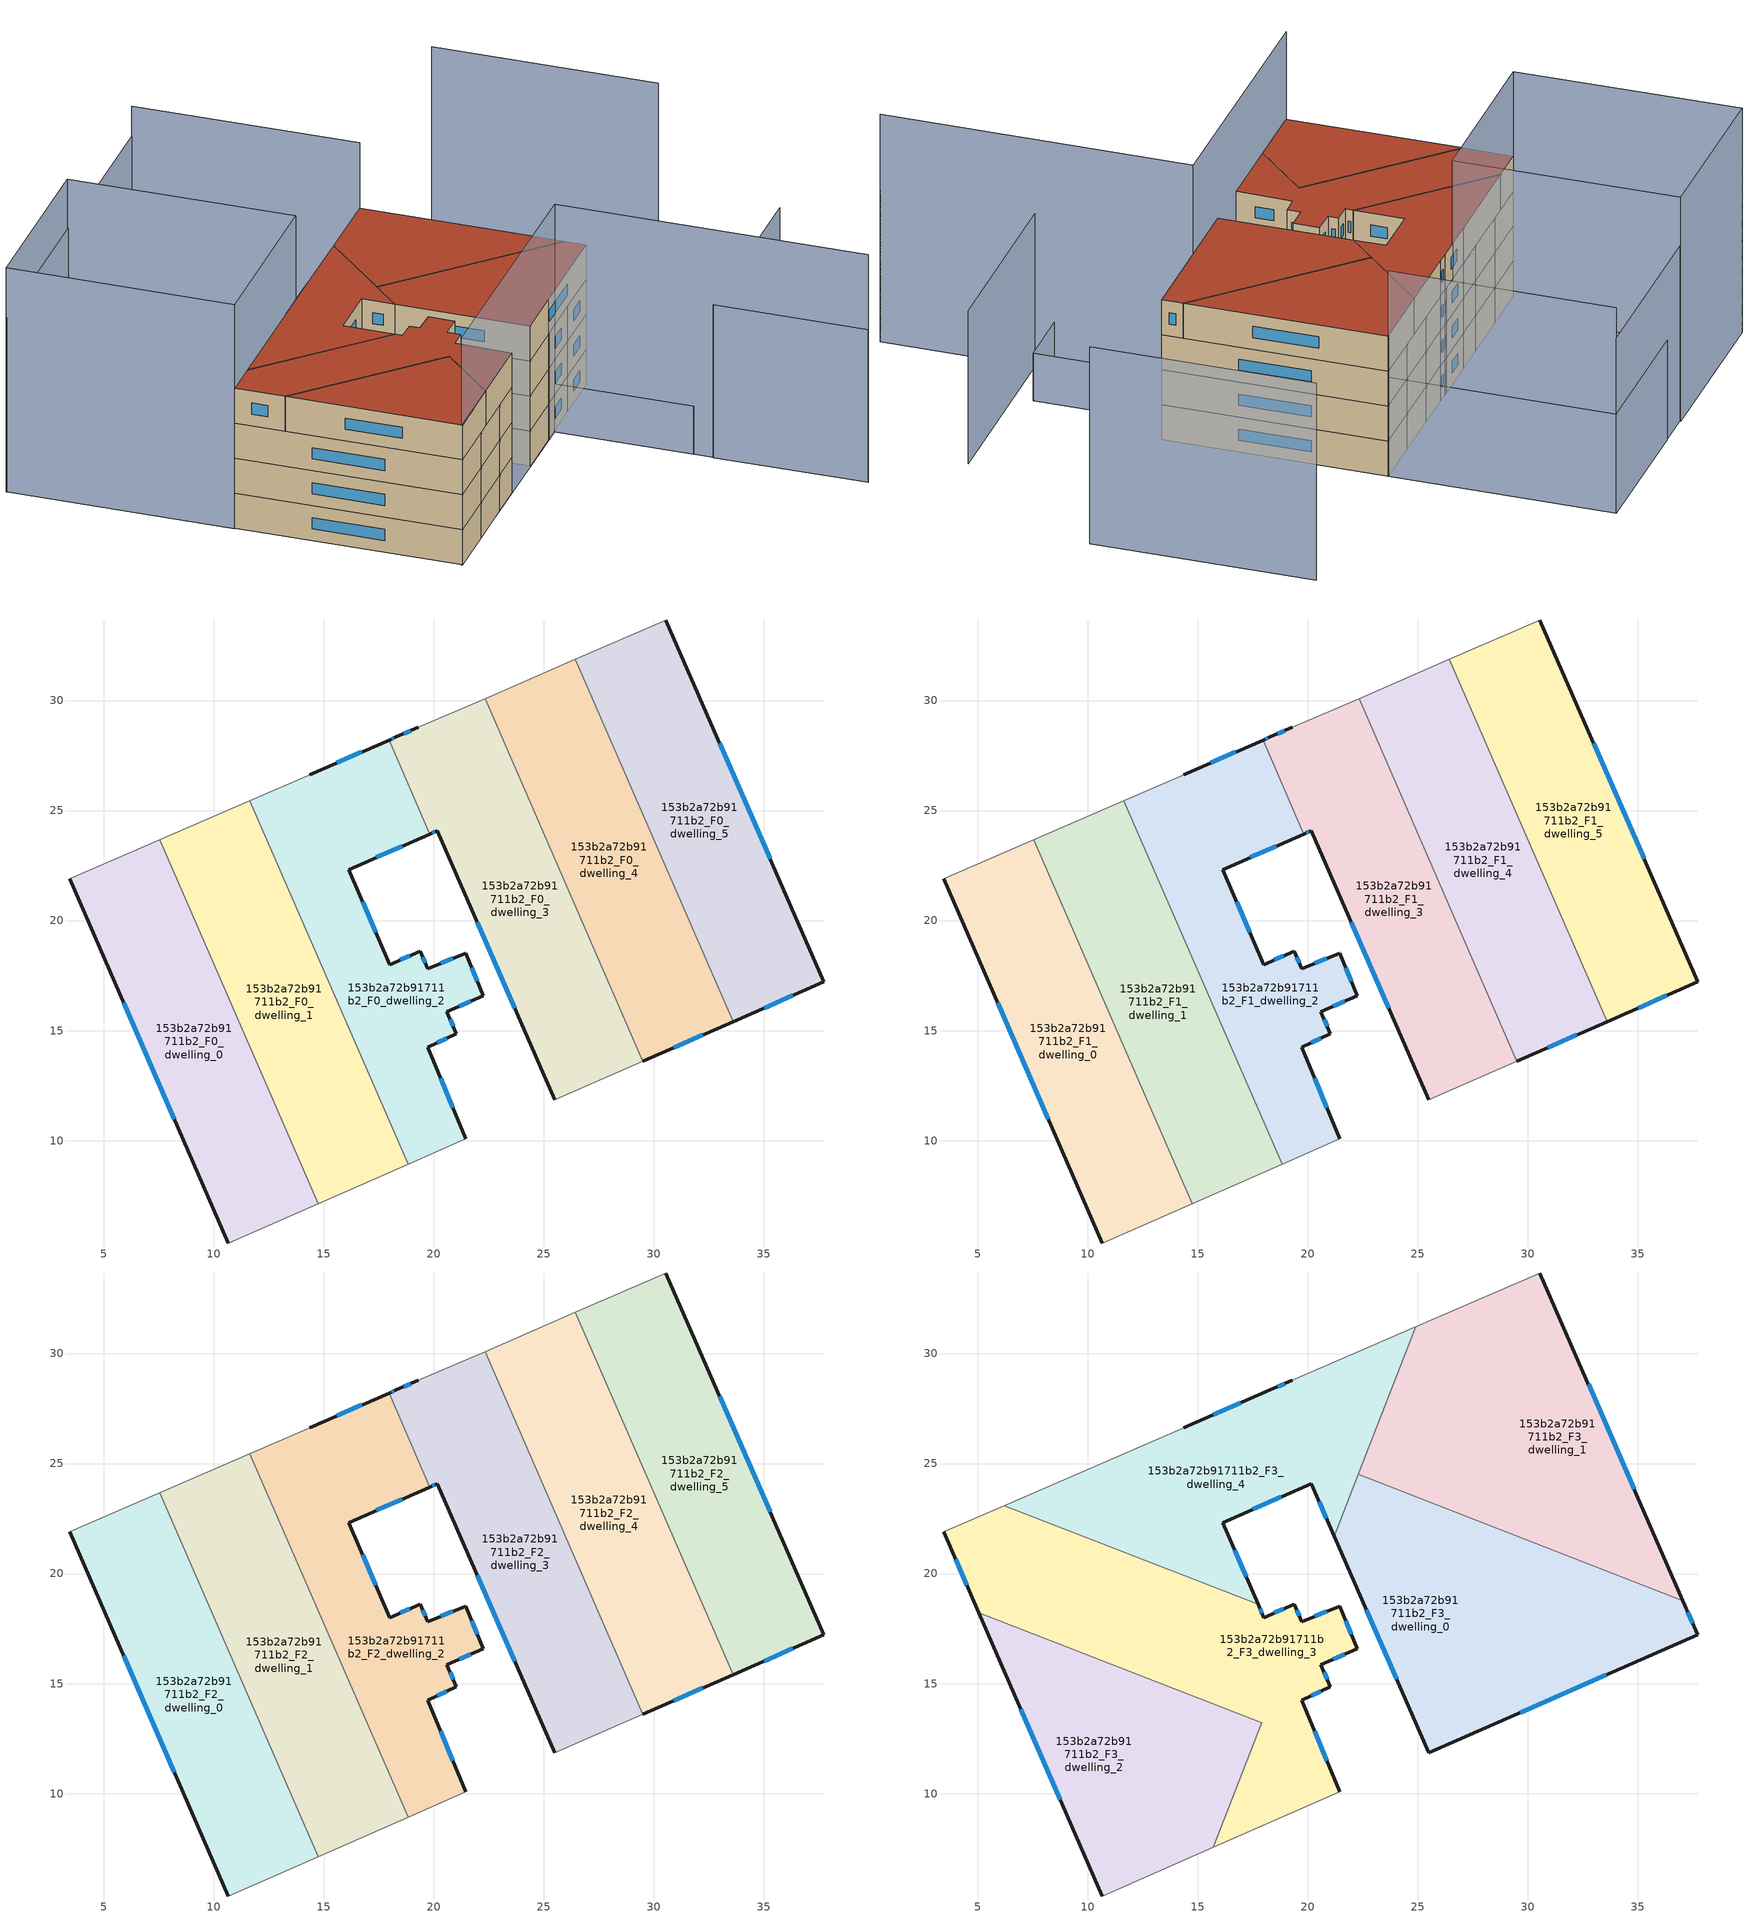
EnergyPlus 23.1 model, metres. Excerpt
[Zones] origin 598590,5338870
153b2a72b91711b2_F0_dwelling_0
 floor ground (EU_floor_Construction): 7.55,23.67 14.75,7.14 10.66,5.35 3.45,21.89 z0
 wall outside (EU_wall_Construction): 3.45,21.89 10.66,5.35 z0:3
 wall to 153b2a72b91711b2_F0_dwelling_1 (EU_wall_Construction): 14.75,7.14 7.55,23.67 z0:3
 wall adiabatic (EU_wall_Construction): 10.66,5.35 14.75,7.14 / 7.55,23.67 3.45,21.89 z0:3
 window (EU_Window_Construction): 5.91,16.26 8.21,10.98 z1.02:1.98
153b2a72b91711b2_F0_dwelling_1
 floor ground (EU_floor_Construction): 11.64,25.45 18.84,8.94 14.75,7.14 7.55,23.67 z0
 wall to 153b2a72b91711b2_F0_dwelling_2 (EU_wall_Construction): 18.84,8.94 11.64,25.45 z0:3
 wall adiabatic (EU_wall_Construction): 14.75,7.14 18.84,8.94 / 11.64,25.45 7.55,23.67 z0:3
153b2a72b91711b2_F0_dwelling_2
 floor ground (EU_floor_Construction): 17.96,28.2 19.82,23.93 16.12,22.32 18,18 19.39,18.61 19.73,17.82 21.46,18.51 22.25,16.58 20.59,15.86 21.02,14.86 19.72,14.25 21.46,10.08 18.84,8.94 11.64,25.45 14.26,26.59 14.35,26.63 z0
 wall outside (EU_wall_Construction): 17.96,28.2 14.35,26.63 / 21.46,10.08 19.72,14.25 21.02,14.86 20.59,15.86 22.25,16.58 21.46,18.51 19.73,17.82 19.39,18.61 18,18 16.12,22.32 19.82,23.93 z0:3
 wall adiabatic (EU_wall_Construction): 14.35,26.63 14.26,26.59 11.64,25.45 / 18.84,8.94 21.46,10.08 z0:3
 wall to 153b2a72b91711b2_F0_dwelling_3 (EU_wall_Construction): 19.82,23.93 17.96,28.2 z0:3
 window (EU_Window_Construction): 16.74,27.67 15.58,27.16 / 17.38,22.87 18.57,23.38 / 17.36,19.47 16.76,20.85 / 18.92,18.4 18.47,18.21 / 19.62,18.09 19.51,18.34 / 20.87,18.28 20.32,18.06 / 21.98,17.24 21.73,17.86 / 21.15,16.1 21.69,16.33 / 20.88,15.2 20.74,15.52 / 20.17,14.46 20.58,14.65 / 20.87,11.5 20.31,12.84 z1.02:1.98
153b2a72b91711b2_F0_dwelling_3
 floor ground (EU_floor_Construction): 22.33,30.09 29.51,13.61 25.49,11.86 20.16,24.08 19.82,23.93 17.96,28.2 18.3,28.35 19.29,28.78 z0
 wall outside (EU_wall_Construction): 19.82,23.93 20.16,24.08 25.49,11.86 / 19.29,28.78 18.3,28.35 17.96,28.2 z0:3
 wall to 153b2a72b91711b2_F0_dwelling_4 (EU_wall_Construction): 29.51,13.61 22.33,30.09 z0:3
 wall adiabatic (EU_wall_Construction): 25.49,11.86 29.51,13.61 / 22.33,30.09 19.29,28.78 z0:3
 window (EU_Window_Construction): 21.98,19.92 23.68,16.01 / 19.94,23.98 20.05,24.03 / 18.19,28.3 18.08,28.25 / 18.95,28.63 18.64,28.49 z1.02:1.98
153b2a72b91711b2_F0_dwelling_4
 floor ground (EU_floor_Construction): 26.44,31.88 33.61,15.41 29.51,13.61 22.33,30.09 z0
 wall outside (EU_wall_Construction): 29.51,13.61 33.61,15.41 z0:3
 wall adiabatic (EU_wall_Construction): 26.44,31.88 22.33,30.09 z0:3
 wall to 153b2a72b91711b2_F0_dwelling_5 (EU_wall_Construction): 33.61,15.41 26.44,31.88 z0:3
 window (EU_Window_Construction): 30.9,14.23 32.21,14.8 z1.02:1.98
153b2a72b91711b2_F0_dwelling_5
 floor ground (EU_floor_Construction): 30.55,33.66 37.72,17.22 33.61,15.41 26.44,31.88 z0
 wall outside (EU_wall_Construction): 33.61,15.41 37.72,17.22 30.55,33.66 z0:3
 wall adiabatic (EU_wall_Construction): 30.55,33.66 26.44,31.88 z0:3
 window (EU_Window_Construction): 35.28,22.81 32.99,28.07 / 35.01,16.03 36.32,16.6 z1.02:1.98
153b2a72b91711b2_F1_dwelling_0
 floor to 153b2a72b91711b2_F0_dwelling_0 (EU_floor_Construction): 7.55,23.67 14.75,7.14 10.66,5.35 3.45,21.89 z3
 wall outside (EU_wall_Construction): 3.45,21.89 10.66,5.35 z3:6
 wall to 153b2a72b91711b2_F1_dwelling_1 (EU_wall_Construction): 14.75,7.14 7.55,23.67 z3:6
 wall adiabatic (EU_wall_Construction): 10.66,5.35 14.75,7.14 / 7.55,23.67 3.45,21.89 z3:6
 window (EU_Window_Construction): 5.91,16.26 8.21,10.98 z4.02:4.98
153b2a72b91711b2_F1_dwelling_1
 floor to 153b2a72b91711b2_F0_dwelling_1 (EU_floor_Construction): 11.64,25.45 18.84,8.94 14.75,7.14 7.55,23.67 z3
 wall to 153b2a72b91711b2_F1_dwelling_2 (EU_wall_Construction): 18.84,8.94 11.64,25.45 z3:6
 wall adiabatic (EU_wall_Construction): 14.75,7.14 18.84,8.94 / 11.64,25.45 7.55,23.67 z3:6
153b2a72b91711b2_F1_dwelling_2
 floor to 153b2a72b91711b2_F0_dwelling_2 (EU_floor_Construction): 17.96,28.2 19.82,23.93 16.12,22.32 18,18 19.39,18.61 19.73,17.82 21.46,18.51 22.25,16.58 20.59,15.86 21.02,14.86 19.72,14.25 21.46,10.08 18.84,8.94 11.64,25.45 14.26,26.59 14.35,26.63 z3
 wall outside (EU_wall_Construction): 17.96,28.2 14.35,26.63 / 21.46,10.08 19.72,14.25 21.02,14.86 20.59,15.86 22.25,16.58 21.46,18.51 19.73,17.82 19.39,18.61 18,18 16.12,22.32 19.82,23.93 z3:6
 wall adiabatic (EU_wall_Construction): 14.35,26.63 14.26,26.59 11.64,25.45 / 18.84,8.94 21.46,10.08 z3:6
 wall to 153b2a72b91711b2_F1_dwelling_3 (EU_wall_Construction): 19.82,23.93 17.96,28.2 z3:6
 window (EU_Window_Construction): 16.74,27.67 15.58,27.16 / 17.38,22.87 18.57,23.38 / 17.36,19.47 16.76,20.85 / 18.92,18.4 18.47,18.21 / 19.62,18.09 19.51,18.34 / 20.87,18.28 20.32,18.06 / 21.98,17.24 21.73,17.86 / 21.15,16.1 21.69,16.33 / 20.88,15.2 20.74,15.52 / 20.17,14.46 20.58,14.65 / 20.87,11.5 20.31,12.84 z4.02:4.98
153b2a72b91711b2_F1_dwelling_3
 floor to 153b2a72b91711b2_F0_dwelling_3 (EU_floor_Construction): 22.33,30.09 29.51,13.61 25.49,11.86 20.16,24.08 19.82,23.93 17.96,28.2 18.3,28.35 19.29,28.78 z3
 wall outside (EU_wall_Construction): 19.82,23.93 20.16,24.08 25.49,11.86 / 19.29,28.78 18.3,28.35 17.96,28.2 z3:6
 wall to 153b2a72b91711b2_F1_dwelling_4 (EU_wall_Construction): 29.51,13.61 22.33,30.09 z3:6
 wall adiabatic (EU_wall_Construction): 25.49,11.86 29.51,13.61 / 22.33,30.09 19.29,28.78 z3:6
 window (EU_Window_Construction): 21.98,19.92 23.68,16.01 / 19.94,23.98 20.05,24.03 / 18.19,28.3 18.08,28.25 / 18.95,28.63 18.64,28.49 z4.02:4.98
153b2a72b91711b2_F1_dwelling_4
 floor to 153b2a72b91711b2_F0_dwelling_4 (EU_floor_Construction): 26.44,31.88 33.61,15.41 29.51,13.61 22.33,30.09 z3
 wall outside (EU_wall_Construction): 29.51,13.61 33.61,15.41 z3:6
 wall adiabatic (EU_wall_Construction): 26.44,31.88 22.33,30.09 z3:6
 wall to 153b2a72b91711b2_F1_dwelling_5 (EU_wall_Construction): 33.61,15.41 26.44,31.88 z3:6
 window (EU_Window_Construction): 30.9,14.23 32.21,14.8 z4.02:4.98
153b2a72b91711b2_F1_dwelling_5
 floor to 153b2a72b91711b2_F0_dwelling_5 (EU_floor_Construction): 30.55,33.66 37.72,17.22 33.61,15.41 26.44,31.88 z3
 wall outside (EU_wall_Construction): 33.61,15.41 37.72,17.22 30.55,33.66 z3:6
 wall adiabatic (EU_wall_Construction): 30.55,33.66 26.44,31.88 z3:6
 window (EU_Window_Construction): 35.28,22.81 32.99,28.07 / 35.01,16.03 36.32,16.6 z4.02:4.98
153b2a72b91711b2_F2_dwelling_0
 floor to 153b2a72b91711b2_F1_dwelling_0 (EU_floor_Construction): 7.55,23.67 14.75,7.14 10.66,5.35 3.45,21.89 z6
 wall outside (EU_wall_Construction): 3.45,21.89 10.66,5.35 z6:9
 wall to 153b2a72b91711b2_F2_dwelling_1 (EU_wall_Construction): 14.75,7.14 7.55,23.67 z6:9
 wall adiabatic (EU_wall_Construction): 10.66,5.35 14.75,7.14 / 7.55,23.67 3.45,21.89 z6:9
 window (EU_Window_Construction): 5.91,16.26 8.21,10.98 z7.02:7.98
153b2a72b91711b2_F2_dwelling_1
 floor to 153b2a72b91711b2_F1_dwelling_1 (EU_floor_Construction): 11.64,25.45 18.84,8.94 14.75,7.14 7.55,23.67 z6
 wall to 153b2a72b91711b2_F2_dwelling_2 (EU_wall_Construction): 18.84,8.94 11.64,25.45 z6:9
 wall adiabatic (EU_wall_Construction): 14.75,7.14 18.84,8.94 / 11.64,25.45 7.55,23.67 z6:9
 ceiling adiabatic (EU_roof_Construction): 14,20.05 11.64,25.45 7.55,23.67 8.13,22.34 z9
153b2a72b91711b2_F2_dwelling_2
 floor to 153b2a72b91711b2_F1_dwelling_2 (EU_floor_Construction): 17.96,28.2 19.82,23.93 16.12,22.32 18,18 19.39,18.61 19.73,17.82 21.46,18.51 22.25,16.58 20.59,15.86 21.02,14.86 19.72,14.25 21.46,10.08 18.84,8.94 11.64,25.45 14.26,26.59 14.35,26.63 z6
 wall outside (EU_wall_Construction): 17.96,28.2 14.35,26.63 / 21.46,10.08 19.72,14.25 21.02,14.86 20.59,15.86 22.25,16.58 21.46,18.51 19.73,17.82 19.39,18.61 18,18 16.12,22.32 19.82,23.93 z6:9
 wall adiabatic (EU_wall_Construction): 14.35,26.63 14.26,26.59 11.64,25.45 / 18.84,8.94 21.46,10.08 z6:9
 wall to 153b2a72b91711b2_F2_dwelling_3 (EU_wall_Construction): 19.82,23.93 17.96,28.2 z6:9
 window (EU_Window_Construction): 16.74,27.67 15.58,27.16 / 17.38,22.87 18.57,23.38 / 17.36,19.47 16.76,20.85 / 18.92,18.4 18.47,18.21 / 19.62,18.09 19.51,18.34 / 20.87,18.28 20.32,18.06 / 21.98,17.24 21.73,17.86 / 21.15,16.1 21.69,16.33 / 20.88,15.2 20.74,15.52 / 20.17,14.46 20.58,14.65 / 20.87,11.5 20.31,12.84 z7.02:7.98
153b2a72b91711b2_F2_dwelling_3
 floor to 153b2a72b91711b2_F1_dwelling_3 (EU_floor_Construction): 22.33,30.09 29.51,13.61 25.49,11.86 20.16,24.08 19.82,23.93 17.96,28.2 18.3,28.35 19.29,28.78 z6
 wall outside (EU_wall_Construction): 19.82,23.93 20.16,24.08 25.49,11.86 / 19.29,28.78 18.3,28.35 17.96,28.2 z6:9
 wall to 153b2a72b91711b2_F2_dwelling_4 (EU_wall_Construction): 29.51,13.61 22.33,30.09 z6:9
 wall adiabatic (EU_wall_Construction): 25.49,11.86 29.51,13.61 / 22.33,30.09 19.29,28.78 z6:9
 window (EU_Window_Construction): 21.98,19.92 23.68,16.01 / 19.94,23.98 20.05,24.03 / 18.19,28.3 18.08,28.25 / 18.95,28.63 18.64,28.49 z7.02:7.98
153b2a72b91711b2_F2_dwelling_4
 floor to 153b2a72b91711b2_F1_dwelling_4 (EU_floor_Construction): 26.44,31.88 33.61,15.41 29.51,13.61 22.33,30.09 z6
 wall outside (EU_wall_Construction): 29.51,13.61 33.61,15.41 z6:9
 wall adiabatic (EU_wall_Construction): 26.44,31.88 22.33,30.09 z6:9
 wall to 153b2a72b91711b2_F2_dwelling_5 (EU_wall_Construction): 33.61,15.41 26.44,31.88 z6:9
 window (EU_Window_Construction): 30.9,14.23 32.21,14.8 z7.02:7.98
153b2a72b91711b2_F2_dwelling_5
 floor to 153b2a72b91711b2_F1_dwelling_5 (EU_floor_Construction): 30.55,33.66 37.72,17.22 33.61,15.41 26.44,31.88 z6
 wall outside (EU_wall_Construction): 33.61,15.41 37.72,17.22 30.55,33.66 z6:9
 wall adiabatic (EU_wall_Construction): 30.55,33.66 26.44,31.88 z6:9
 window (EU_Window_Construction): 35.28,22.81 32.99,28.07 / 35.01,16.03 36.32,16.6 z7.02:7.98
153b2a72b91711b2_F3_dwelling_0
 floor to 153b2a72b91711b2_F2_dwelling_3 (EU_floor_Construction): 25.26,23.36 29.5,13.61 25.49,11.86 21.2,21.7 22.29,24.51 z9
 floor to 153b2a72b91711b2_F2_dwelling_5 (EU_floor_Construction): 37.04,18.77 37.72,17.22 33.61,15.41 31.15,21.07 z9
 floor to 153b2a72b91711b2_F2_dwelling_4 (EU_floor_Construction): 31.15,21.07 33.61,15.41 29.5,13.61 25.26,23.36 z9
 wall outside (EU_wall_Construction): 21.2,21.7 25.49,11.86 37.72,17.22 37.04,18.77 z9:12
 wall to 153b2a72b91711b2_F3_dwelling_1 (EU_wall_Construction): 37.04,18.77 22.29,24.51 z9:12
 wall to 153b2a72b91711b2_F3_dwelling_4 (EU_wall_Construction): 22.29,24.51 21.2,21.7 z9:12
 window (EU_Window_Construction): 37.49,17.75 37.27,18.24 / 29.65,13.68 33.56,15.39 / 22.66,18.35 24.03,15.21 z10.02:10.98
 roof outside (EU_roof_Construction): 37.72,17.22 37.04,18.77 22.29,24.51 21.2,21.7 25.49,11.86 z12
153b2a72b91711b2_F3_dwelling_1
 floor to 153b2a72b91711b2_F2_dwelling_5 (EU_floor_Construction): 30.55,33.66 37.04,18.77 31.15,21.07 26.44,31.88 z9
 floor to 153b2a72b91711b2_F2_dwelling_4 (EU_floor_Construction): 26.44,31.88 31.15,21.07 25.26,23.36 23.46,27.5 24.9,31.21 z9
 floor to 153b2a72b91711b2_F2_dwelling_3 (EU_floor_Construction): 23.46,27.5 25.26,23.36 22.29,24.51 z9
 wall outside (EU_wall_Construction): 37.04,18.77 30.55,33.66 z9:12
 wall adiabatic (EU_wall_Construction): 30.55,33.66 24.9,31.21 z9:12
 wall to 153b2a72b91711b2_F3_dwelling_4 (EU_wall_Construction): 24.9,31.21 22.29,24.51 z9:12
 window (EU_Window_Construction): 34.83,23.84 32.76,28.59 z10.02:10.98
 roof outside (EU_roof_Construction): 37.04,18.77 30.55,33.66 24.9,31.21 22.29,24.51 z12
153b2a72b91711b2_F3_dwelling_2
 floor to 153b2a72b91711b2_F2_dwelling_0 (EU_floor_Construction): 10.91,15.94 14.75,7.14 10.66,5.35 5.05,18.22 z9
 floor to 153b2a72b91711b2_F2_dwelling_1 (EU_floor_Construction): 16.78,13.66 17.46,12.1 15.7,7.56 14.75,7.14 10.91,15.94 z9
 floor to 153b2a72b91711b2_F2_dwelling_2 (EU_floor_Construction): 17.9,13.22 17.46,12.1 16.78,13.66 z9
 wall outside (EU_wall_Construction): 5.05,18.22 10.66,5.35 z9:12
 wall adiabatic (EU_wall_Construction): 10.66,5.35 15.7,7.56 z9:12
 wall to 153b2a72b91711b2_F3_dwelling_3 (EU_wall_Construction): 15.7,7.56 17.9,13.22 5.05,18.22 z9:12
 window (EU_Window_Construction): 6.96,13.84 8.75,9.73 z10.02:10.98
 roof outside (EU_roof_Construction): 15.7,7.56 17.9,13.22 5.05,18.22 10.66,5.35 z12
153b2a72b91711b2_F3_dwelling_3
 floor to 153b2a72b91711b2_F2_dwelling_1 (EU_floor_Construction): 14,20.05 16.78,13.66 10.91,15.94 8.13,22.34 z9; 17.46,12.1 18.84,8.94 15.7,7.56 z9
 floor to 153b2a72b91711b2_F2_dwelling_0 (EU_floor_Construction): 8.13,22.34 10.91,15.94 5.05,18.22 3.45,21.89 6.2,23.09 z9
 floor to 153b2a72b91711b2_F2_dwelling_2 (EU_floor_Construction): 21.46,18.51 22.25,16.58 20.59,15.86 21.02,14.86 19.72,14.25 21.46,10.08 18.84,8.94 17.46,12.1 17.9,13.22 16.78,13.66 14,20.05 17.74,18.6 18,18 19.39,18.61 19.73,17.82 z9
 wall outside (EU_wall_Construction): 3.45,21.89 5.05,18.22 / 21.46,10.08 19.72,14.25 21.02,14.86 20.59,15.86 22.25,16.58 21.46,18.51 19.73,17.82 19.39,18.61 18,18 17.74,18.6 z9:12
 wall adiabatic (EU_wall_Construction): 6.2,23.09 3.45,21.89 / 15.7,7.56 21.46,10.08 z9:12
 wall to 153b2a72b91711b2_F3_dwelling_4 (EU_wall_Construction): 17.74,18.6 6.2,23.09 z9:12
 window (EU_Window_Construction): 4,20.64 4.51,19.47 / 17.91,18.21 17.83,18.39 / 18.92,18.4 18.47,18.21 / 19.62,18.09 19.51,18.34 / 20.87,18.28 20.32,18.06 / 21.98,17.24 21.73,17.86 / 21.15,16.1 21.69,16.33 / 20.88,15.2 20.74,15.52 / 20.17,14.46 20.58,14.65 / 20.87,11.5 20.31,12.84 z10.02:10.98
 roof outside (EU_roof_Construction): 21.46,10.08 19.72,14.25 21.02,14.86 20.59,15.86 22.25,16.58 21.46,18.51 19.73,17.82 19.39,18.61 18,18 17.74,18.6 6.2,23.09 3.45,21.89 5.05,18.22 17.9,13.22 15.7,7.56 z12
153b2a72b91711b2_F3_dwelling_4
 floor to 153b2a72b91711b2_F2_dwelling_2 (EU_floor_Construction): 17.97,28.2 19.82,23.93 16.12,22.32 17.74,18.6 14,20.05 11.64,25.45 14.26,26.59 14.35,26.63 z9
 floor to 153b2a72b91711b2_F2_dwelling_3 (EU_floor_Construction): 22.33,30.09 23.46,27.5 21.2,21.7 20.16,24.08 19.82,23.93 17.97,28.2 18.3,28.35 19.29,28.78 z9
 floor to 153b2a72b91711b2_F2_dwelling_0 (EU_floor_Construction): 7.55,23.67 8.13,22.34 6.2,23.09 z9
 floor adiabatic (EU_floor_Construction): 11.64,25.45 14,20.05 8.13,22.34 7.55,23.67 z9
 floor to 153b2a72b91711b2_F2_dwelling_4 (EU_floor_Construction): 24.9,31.21 23.46,27.5 22.33,30.09 z9
 wall outside (EU_wall_Construction): 19.29,28.78 18.3,28.35 14.35,26.63 / 17.74,18.6 16.12,22.32 20.16,24.08 21.2,21.7 z9:12
 wall adiabatic (EU_wall_Construction): 24.9,31.21 19.29,28.78 / 14.35,26.63 14.26,26.59 6.2,23.09 z9:12
 window (EU_Window_Construction): 18.95,28.63 18.64,28.49 / 20.52,23.27 20.85,22.51 / 17.5,22.92 18.79,23.48 / 17.19,19.86 16.68,21.05 / 16.96,27.76 15.7,27.21 z10.02:10.98
 roof outside (EU_roof_Construction): 21.2,21.7 24.9,31.21 19.29,28.78 18.3,28.35 14.35,26.63 14.26,26.59 6.2,23.09 17.74,18.6 16.12,22.32 20.16,24.08 z12
shading: 10.57,5.36 30.69,14.09 / 30.69,14.09 40.57,-8.68 z0:19.5; 40.57,-8.68 35.66,2.53 / 35.66,2.53 50.19,8.89 z0:13.1; 35.28,16.14 39.71,6.01 / 39.71,6.01 35.05,3.97 / 35.05,3.97 30.62,14.11 / 30.62,14.11 35.28,16.14 z0:4.1; 3.4,21.84 -3.84,38.41 / -3.84,38.41 9.51,44.25 / 9.51,44.25 16.75,27.68 / 16.75,27.68 3.4,21.84 z0:19.2; 53.38,24.03 46.21,40.47 z0:16.9; 30.55,33.66 19.47,28.85 / 19.47,28.85 12.29,45.4 / 12.29,45.4 23.36,50.2 / 23.36,50.2 30.55,33.66 z0:8.5; 30.54,33.65 23.34,50.18 z0:17.6; 23.34,50.18 -3.82,38.37 z0:15
[Building]
EU S2 Campaign: North Axis=0; Terrain=City; Solar Distribution=FullExterior
[Site:Location]
Vienna: Latitude=48; Longitude=16.5; Time Zone=1; Elevation=183
[SizingPeriod:WeatherFileDays]
AnnualSizingPeriod: Begin Month=1; Begin Day of Month=1; End Month=12; End Day of Month=31; Day of Week for Start Day=Monday; Use Weather File Daylight Saving Period=No; Use Weather File Rain and Snow Indicators=No
[MATERIAL]
EU_InternalMass_Material: Roughness=MediumRough; Thickness=0.1; Conductivity=1; Density=1800; Specific Heat=900; Thermal Absorptance=0.9; Solar Absorptance=0.7; Visible Absorptance=0.7
[MATERIAL:NOMASS] Roughness=MediumRough; Thermal Absorptance=0.9; Solar Absorptance=0.7; Visible Absorptance=0.7
Name | Thermal Resistance
EU_wall_NoMass | 0.942466
EU_roof_NoMass | 0.551687
EU_floor_NoMass | 0.66527
[WINDOWMATERIAL:SIMPLEGLAZINGSYSTEM]
EU_Window_SimpleGlazing: UFactor=2.03367; Solar Heat Gain Coefficient=0.65; Visible Transmittance=0.65
[CONSTRUCTION]
EU_wall_Construction: EU_wall_NoMass
EU_roof_Construction: EU_roof_NoMass
EU_floor_Construction: EU_floor_NoMass
EU_Window_Construction: EU_Window_SimpleGlazing
EU_InternalMass_Construction: EU_InternalMass_Material
[ZONE] Type=1; Multiplier=1; Ceiling Height=autocalculate; Floor Area=autocalculate; Part of Total Floor Area=Yes
Name | Volume
153b2a72b91711b2_F0_dwelling_0; 153b2a72b91711b2_F1_dwelling_0; 153b2a72b91711b2_F2_dwelling_0 | 241.496
153b2a72b91711b2_F3_dwelling_0 | 320.613
153b2a72b91711b2_F0_dwelling_1; 153b2a72b91711b2_F1_dwelling_1; 153b2a72b91711b2_F2_dwelling_1 | 241.534
153b2a72b91711b2_F3_dwelling_1 | 320.64
153b2a72b91711b2_F0_dwelling_2; 153b2a72b91711b2_F1_dwelling_2; 153b2a72b91711b2_F2_dwelling_2 | 241.561
153b2a72b91711b2_F3_dwelling_2 | 241.516
153b2a72b91711b2_F0_dwelling_3; 153b2a72b91711b2_F1_dwelling_3; 153b2a72b91711b2_F2_dwelling_3 | 241.539
153b2a72b91711b2_F3_dwelling_3 | 311.711
153b2a72b91711b2_F0_dwelling_4; 153b2a72b91711b2_F1_dwelling_4; 153b2a72b91711b2_F2_dwelling_4 | 241.49
153b2a72b91711b2_F3_dwelling_4 | 254.673
153b2a72b91711b2_F0_dwelling_5; 153b2a72b91711b2_F1_dwelling_5; 153b2a72b91711b2_F2_dwelling_5 | 241.548
[INTERNALMASS] Construction=EU_InternalMass_Construction
Name | Zone or ZoneList | Surface Area
153b2a72b91711b2_F0_dwelling_0_EU_InternalMass | 153b2a72b91711b2_F0_dwelling_0 | 80.4986
153b2a72b91711b2_F0_dwelling_1_EU_InternalMass | 153b2a72b91711b2_F0_dwelling_1 | 80.5111
153b2a72b91711b2_F0_dwelling_2_EU_InternalMass | 153b2a72b91711b2_F0_dwelling_2 | 80.521
153b2a72b91711b2_F0_dwelling_3_EU_InternalMass | 153b2a72b91711b2_F0_dwelling_3 | 80.5129
153b2a72b91711b2_F0_dwelling_4_EU_InternalMass | 153b2a72b91711b2_F0_dwelling_4 | 80.4967
153b2a72b91711b2_F0_dwelling_5_EU_InternalMass | 153b2a72b91711b2_F0_dwelling_5 | 80.5158
153b2a72b91711b2_F1_dwelling_0_EU_InternalMass | 153b2a72b91711b2_F1_dwelling_0 | 80.4986
153b2a72b91711b2_F1_dwelling_1_EU_InternalMass | 153b2a72b91711b2_F1_dwelling_1 | 80.5111
153b2a72b91711b2_F1_dwelling_2_EU_InternalMass | 153b2a72b91711b2_F1_dwelling_2 | 80.521
153b2a72b91711b2_F1_dwelling_3_EU_InternalMass | 153b2a72b91711b2_F1_dwelling_3 | 80.5129
153b2a72b91711b2_F1_dwelling_4_EU_InternalMass | 153b2a72b91711b2_F1_dwelling_4 | 80.4967
153b2a72b91711b2_F1_dwelling_5_EU_InternalMass | 153b2a72b91711b2_F1_dwelling_5 | 80.5158
153b2a72b91711b2_F2_dwelling_0_EU_InternalMass | 153b2a72b91711b2_F2_dwelling_0 | 80.4986
153b2a72b91711b2_F2_dwelling_1_EU_InternalMass | 153b2a72b91711b2_F2_dwelling_1 | 80.5111
153b2a72b91711b2_F2_dwelling_2_EU_InternalMass | 153b2a72b91711b2_F2_dwelling_2 | 80.521
153b2a72b91711b2_F2_dwelling_3_EU_InternalMass | 153b2a72b91711b2_F2_dwelling_3 | 80.5129
153b2a72b91711b2_F2_dwelling_4_EU_InternalMass | 153b2a72b91711b2_F2_dwelling_4 | 80.4967
153b2a72b91711b2_F2_dwelling_5_EU_InternalMass | 153b2a72b91711b2_F2_dwelling_5 | 80.5158
153b2a72b91711b2_F3_dwelling_0_EU_InternalMass | 153b2a72b91711b2_F3_dwelling_0 | 106.871
153b2a72b91711b2_F3_dwelling_1_EU_InternalMass | 153b2a72b91711b2_F3_dwelling_1 | 106.88
153b2a72b91711b2_F3_dwelling_2_EU_InternalMass | 153b2a72b91711b2_F3_dwelling_2 | 80.5055
153b2a72b91711b2_F3_dwelling_3_EU_InternalMass | 153b2a72b91711b2_F3_dwelling_3 | 103.904
153b2a72b91711b2_F3_dwelling_4_EU_InternalMass | 153b2a72b91711b2_F3_dwelling_4 | 84.8912
[OTHEREQUIPMENT] Fuel Type=Electricity; Design Level Calculation Method=Watts/Area; Power per Zone Floor Area=1; Fraction Latent=0; Fraction Radiant=0; Fraction Lost=0; Carbon Dioxide Generation Rate=0; EndUse Subcategory=EU_Step8_InternalGains
Name | Zone or ZoneList or Space or SpaceList | Schedule
EU_Step8_InternalGain_153b2a72b91711b2_F0_dwelling_0_f000 | 153b2a72b91711b2_F0_dwelling_0 | EU_Step8_GainSchedule_153b2a72b91711b2_F0_dwelling_0_f000
EU_Step8_InternalGain_153b2a72b91711b2_F0_dwelling_1_f000 | 153b2a72b91711b2_F0_dwelling_1 | EU_Step8_GainSchedule_153b2a72b91711b2_F0_dwelling_1_f000
EU_Step8_InternalGain_153b2a72b91711b2_F0_dwelling_2_f000 | 153b2a72b91711b2_F0_dwelling_2 | EU_Step8_GainSchedule_153b2a72b91711b2_F0_dwelling_2_f000
EU_Step8_InternalGain_153b2a72b91711b2_F0_dwelling_3_f000 | 153b2a72b91711b2_F0_dwelling_3 | EU_Step8_GainSchedule_153b2a72b91711b2_F0_dwelling_3_f000
EU_Step8_InternalGain_153b2a72b91711b2_F0_dwelling_4_f000 | 153b2a72b91711b2_F0_dwelling_4 | EU_Step8_GainSchedule_153b2a72b91711b2_F0_dwelling_4_f000
EU_Step8_InternalGain_153b2a72b91711b2_F0_dwelling_5_f000 | 153b2a72b91711b2_F0_dwelling_5 | EU_Step8_GainSchedule_153b2a72b91711b2_F0_dwelling_5_f000
EU_Step8_InternalGain_153b2a72b91711b2_F1_dwelling_0_f000 | 153b2a72b91711b2_F1_dwelling_0 | EU_Step8_GainSchedule_153b2a72b91711b2_F1_dwelling_0_f000
EU_Step8_InternalGain_153b2a72b91711b2_F1_dwelling_1_f000 | 153b2a72b91711b2_F1_dwelling_1 | EU_Step8_GainSchedule_153b2a72b91711b2_F1_dwelling_1_f000
EU_Step8_InternalGain_153b2a72b91711b2_F1_dwelling_2_f000 | 153b2a72b91711b2_F1_dwelling_2 | EU_Step8_GainSchedule_153b2a72b91711b2_F1_dwelling_2_f000
EU_Step8_InternalGain_153b2a72b91711b2_F1_dwelling_3_f000 | 153b2a72b91711b2_F1_dwelling_3 | EU_Step8_GainSchedule_153b2a72b91711b2_F1_dwelling_3_f000
EU_Step8_InternalGain_153b2a72b91711b2_F1_dwelling_4_f000 | 153b2a72b91711b2_F1_dwelling_4 | EU_Step8_GainSchedule_153b2a72b91711b2_F1_dwelling_4_f000
EU_Step8_InternalGain_153b2a72b91711b2_F1_dwelling_5_f000 | 153b2a72b91711b2_F1_dwelling_5 | EU_Step8_GainSchedule_153b2a72b91711b2_F1_dwelling_5_f000
EU_Step8_InternalGain_153b2a72b91711b2_F2_dwelling_0_f000 | 153b2a72b91711b2_F2_dwelling_0 | EU_Step8_GainSchedule_153b2a72b91711b2_F2_dwelling_0_f000
EU_Step8_InternalGain_153b2a72b91711b2_F2_dwelling_1_f000 | 153b2a72b91711b2_F2_dwelling_1 | EU_Step8_GainSchedule_153b2a72b91711b2_F2_dwelling_1_f000
EU_Step8_InternalGain_153b2a72b91711b2_F2_dwelling_2_f000 | 153b2a72b91711b2_F2_dwelling_2 | EU_Step8_GainSchedule_153b2a72b91711b2_F2_dwelling_2_f000
EU_Step8_InternalGain_153b2a72b91711b2_F2_dwelling_3_f000 | 153b2a72b91711b2_F2_dwelling_3 | EU_Step8_GainSchedule_153b2a72b91711b2_F2_dwelling_3_f000
EU_Step8_InternalGain_153b2a72b91711b2_F2_dwelling_4_f000 | 153b2a72b91711b2_F2_dwelling_4 | EU_Step8_GainSchedule_153b2a72b91711b2_F2_dwelling_4_f000
EU_Step8_InternalGain_153b2a72b91711b2_F2_dwelling_5_f000 | 153b2a72b91711b2_F2_dwelling_5 | EU_Step8_GainSchedule_153b2a72b91711b2_F2_dwelling_5_f000
EU_Step8_InternalGain_153b2a72b91711b2_F3_dwelling_0_f000 | 153b2a72b91711b2_F3_dwelling_0 | EU_Step8_GainSchedule_153b2a72b91711b2_F3_dwelling_0_f000
EU_Step8_InternalGain_153b2a72b91711b2_F3_dwelling_1_f000 | 153b2a72b91711b2_F3_dwelling_1 | EU_Step8_GainSchedule_153b2a72b91711b2_F3_dwelling_1_f000
EU_Step8_InternalGain_153b2a72b91711b2_F3_dwelling_2_f000 | 153b2a72b91711b2_F3_dwelling_2 | EU_Step8_GainSchedule_153b2a72b91711b2_F3_dwelling_2_f000
EU_Step8_InternalGain_153b2a72b91711b2_F3_dwelling_3_f000 | 153b2a72b91711b2_F3_dwelling_3 | EU_Step8_GainSchedule_153b2a72b91711b2_F3_dwelling_3_f000
EU_Step8_InternalGain_153b2a72b91711b2_F3_dwelling_4_f000 | 153b2a72b91711b2_F3_dwelling_4 | EU_Step8_GainSchedule_153b2a72b91711b2_F3_dwelling_4_f000
[ZONEVENTILATION:DESIGNFLOWRATE] Schedule=EU_AlwaysOn; Design Flow Rate Calculation Method=AirChanges/Hour; Air Changes per Hour=0.530523; Ventilation Type=Natural; Fan Pressure Rise=0; Fan Total Efficiency=1; Constant Term Coefficient=1; Temperature Term Coefficient=0; Velocity Term Coefficient=0; Velocity Squared Term Coefficient=0; Minimum Indoor Temperature=-100; Maximum Indoor Temperature=100; Delta Temperature=-100; Minimum Outdoor Temperature=-100; Maximum Outdoor Temperature=100; Maximum Wind Speed=40
Name | Zone or ZoneList or Space or SpaceList
EU_ConstantAir_153b2a72b91711b2_F0_dwelling_0 | 153b2a72b91711b2_F0_dwelling_0
EU_ConstantAir_153b2a72b91711b2_F0_dwelling_1 | 153b2a72b91711b2_F0_dwelling_1
EU_ConstantAir_153b2a72b91711b2_F0_dwelling_2 | 153b2a72b91711b2_F0_dwelling_2
EU_ConstantAir_153b2a72b91711b2_F0_dwelling_3 | 153b2a72b91711b2_F0_dwelling_3
EU_ConstantAir_153b2a72b91711b2_F0_dwelling_4 | 153b2a72b91711b2_F0_dwelling_4
EU_ConstantAir_153b2a72b91711b2_F0_dwelling_5 | 153b2a72b91711b2_F0_dwelling_5
EU_ConstantAir_153b2a72b91711b2_F1_dwelling_0 | 153b2a72b91711b2_F1_dwelling_0
EU_ConstantAir_153b2a72b91711b2_F1_dwelling_1 | 153b2a72b91711b2_F1_dwelling_1
EU_ConstantAir_153b2a72b91711b2_F1_dwelling_2 | 153b2a72b91711b2_F1_dwelling_2
EU_ConstantAir_153b2a72b91711b2_F1_dwelling_3 | 153b2a72b91711b2_F1_dwelling_3
EU_ConstantAir_153b2a72b91711b2_F1_dwelling_4 | 153b2a72b91711b2_F1_dwelling_4
EU_ConstantAir_153b2a72b91711b2_F1_dwelling_5 | 153b2a72b91711b2_F1_dwelling_5
EU_ConstantAir_153b2a72b91711b2_F2_dwelling_0 | 153b2a72b91711b2_F2_dwelling_0
EU_ConstantAir_153b2a72b91711b2_F2_dwelling_1 | 153b2a72b91711b2_F2_dwelling_1
EU_ConstantAir_153b2a72b91711b2_F2_dwelling_2 | 153b2a72b91711b2_F2_dwelling_2
EU_ConstantAir_153b2a72b91711b2_F2_dwelling_3 | 153b2a72b91711b2_F2_dwelling_3
EU_ConstantAir_153b2a72b91711b2_F2_dwelling_4 | 153b2a72b91711b2_F2_dwelling_4
EU_ConstantAir_153b2a72b91711b2_F2_dwelling_5 | 153b2a72b91711b2_F2_dwelling_5
EU_ConstantAir_153b2a72b91711b2_F3_dwelling_0 | 153b2a72b91711b2_F3_dwelling_0
EU_ConstantAir_153b2a72b91711b2_F3_dwelling_1 | 153b2a72b91711b2_F3_dwelling_1
EU_ConstantAir_153b2a72b91711b2_F3_dwelling_2 | 153b2a72b91711b2_F3_dwelling_2
EU_ConstantAir_153b2a72b91711b2_F3_dwelling_3 | 153b2a72b91711b2_F3_dwelling_3
EU_ConstantAir_153b2a72b91711b2_F3_dwelling_4 | 153b2a72b91711b2_F3_dwelling_4
[HVACTEMPLATE:THERMOSTAT] Constant Heating Setpoint=20; Constant Cooling Setpoint=50
EU_HeatOnly_153b2a72b91711b2_F0_dwelling_0; EU_HeatOnly_153b2a72b91711b2_F0_dwelling_1; EU_HeatOnly_153b2a72b91711b2_F0_dwelling_2; EU_HeatOnly_153b2a72b91711b2_F0_dwelling_3; EU_HeatOnly_153b2a72b91711b2_F0_dwelling_4; EU_HeatOnly_153b2a72b91711b2_F0_dwelling_5; EU_HeatOnly_153b2a72b91711b2_F1_dwelling_0; EU_HeatOnly_153b2a72b91711b2_F1_dwelling_1; EU_HeatOnly_153b2a72b91711b2_F1_dwelling_2; EU_HeatOnly_153b2a72b91711b2_F1_dwelling_3; EU_HeatOnly_153b2a72b91711b2_F1_dwelling_4; EU_HeatOnly_153b2a72b91711b2_F1_dwelling_5; EU_HeatOnly_153b2a72b91711b2_F2_dwelling_0; EU_HeatOnly_153b2a72b91711b2_F2_dwelling_1; EU_HeatOnly_153b2a72b91711b2_F2_dwelling_2; EU_HeatOnly_153b2a72b91711b2_F2_dwelling_3; EU_HeatOnly_153b2a72b91711b2_F2_dwelling_4; EU_HeatOnly_153b2a72b91711b2_F2_dwelling_5; EU_HeatOnly_153b2a72b91711b2_F3_dwelling_0; EU_HeatOnly_153b2a72b91711b2_F3_dwelling_1; EU_HeatOnly_153b2a72b91711b2_F3_dwelling_2; EU_HeatOnly_153b2a72b91711b2_F3_dwelling_3; EU_HeatOnly_153b2a72b91711b2_F3_dwelling_4
[HVACTEMPLATE:ZONE:IDEALLOADSAIRSYSTEM] System Availability Schedule=EU_AlwaysOn; Maximum Heating Supply Air Temperature=50; Minimum Cooling Supply Air Temperature=13; Maximum Heating Supply Air Humidity Ratio=0.0156; Minimum Cooling Supply Air Humidity Ratio=0.0077; Heating Limit=NoLimit; Cooling Limit=NoLimit; Heating Availability Schedule=EU_AlwaysOn; Cooling Availability Schedule=EU_CoolingOff; Dehumidification Control Type=ConstantSensibleHeatRatio; Cooling Sensible Heat Ratio=0.7; Dehumidification Setpoint=60; Humidification Control Type=None; Humidification Setpoint=30; Outdoor Air Method=None; Outdoor Air Flow Rate per Person=0.00944; Outdoor Air Flow Rate per Zone Floor Area=0; Outdoor Air Flow Rate per Zone=0; Demand Controlled Ventilation Type=None; Outdoor Air Economizer Type=NoEconomizer; Heat Recovery Type=None; Sensible Heat Recovery Effectiveness=0.7; Latent Heat Recovery Effectiveness=0.65
Name | Template Thermostat
153b2a72b91711b2_F0_dwelling_0 | EU_HeatOnly_153b2a72b91711b2_F0_dwelling_0
153b2a72b91711b2_F0_dwelling_1 | EU_HeatOnly_153b2a72b91711b2_F0_dwelling_1
153b2a72b91711b2_F0_dwelling_2 | EU_HeatOnly_153b2a72b91711b2_F0_dwelling_2
153b2a72b91711b2_F0_dwelling_3 | EU_HeatOnly_153b2a72b91711b2_F0_dwelling_3
153b2a72b91711b2_F0_dwelling_4 | EU_HeatOnly_153b2a72b91711b2_F0_dwelling_4
153b2a72b91711b2_F0_dwelling_5 | EU_HeatOnly_153b2a72b91711b2_F0_dwelling_5
153b2a72b91711b2_F1_dwelling_0 | EU_HeatOnly_153b2a72b91711b2_F1_dwelling_0
153b2a72b91711b2_F1_dwelling_1 | EU_HeatOnly_153b2a72b91711b2_F1_dwelling_1
153b2a72b91711b2_F1_dwelling_2 | EU_HeatOnly_153b2a72b91711b2_F1_dwelling_2
153b2a72b91711b2_F1_dwelling_3 | EU_HeatOnly_153b2a72b91711b2_F1_dwelling_3
153b2a72b91711b2_F1_dwelling_4 | EU_HeatOnly_153b2a72b91711b2_F1_dwelling_4
153b2a72b91711b2_F1_dwelling_5 | EU_HeatOnly_153b2a72b91711b2_F1_dwelling_5
153b2a72b91711b2_F2_dwelling_0 | EU_HeatOnly_153b2a72b91711b2_F2_dwelling_0
153b2a72b91711b2_F2_dwelling_1 | EU_HeatOnly_153b2a72b91711b2_F2_dwelling_1
153b2a72b91711b2_F2_dwelling_2 | EU_HeatOnly_153b2a72b91711b2_F2_dwelling_2
153b2a72b91711b2_F2_dwelling_3 | EU_HeatOnly_153b2a72b91711b2_F2_dwelling_3
153b2a72b91711b2_F2_dwelling_4 | EU_HeatOnly_153b2a72b91711b2_F2_dwelling_4
153b2a72b91711b2_F2_dwelling_5 | EU_HeatOnly_153b2a72b91711b2_F2_dwelling_5
153b2a72b91711b2_F3_dwelling_0 | EU_HeatOnly_153b2a72b91711b2_F3_dwelling_0
153b2a72b91711b2_F3_dwelling_1 | EU_HeatOnly_153b2a72b91711b2_F3_dwelling_1
153b2a72b91711b2_F3_dwelling_2 | EU_HeatOnly_153b2a72b91711b2_F3_dwelling_2
153b2a72b91711b2_F3_dwelling_3 | EU_HeatOnly_153b2a72b91711b2_F3_dwelling_3
153b2a72b91711b2_F3_dwelling_4 | EU_HeatOnly_153b2a72b91711b2_F3_dwelling_4
[SIZING:ZONE] Zone Cooling Design Supply Air Temperature Input Method=SupplyAirTemperature; Zone Cooling Design Supply Air Temperature=13; Zone Heating Design Supply Air Temperature Input Method=SupplyAirTemperature; Zone Heating Design Supply Air Temperature=50; Zone Cooling Design Supply Air Humidity Ratio=0.008; Zone Heating Design Supply Air Humidity Ratio=0.008; Cooling Design Air Flow Method=DesignDay; Cooling Design Air Flow Rate=0; Cooling Minimum Air Flow per Zone Floor Area=0.000762; Cooling Minimum Air Flow=0; Cooling Minimum Air Flow Fraction=0.2; Heating Design Air Flow Method=DesignDay; Heating Design Air Flow Rate=0; Heating Maximum Air Flow per Zone Floor Area=0.002032; Heating Maximum Air Flow=0.141576; Heating Maximum Air Flow Fraction=0.3; Account for Dedicated Outdoor Air System=No; Dedicated Outdoor Air System Control Strategy=NeutralSupplyAir; Dedicated Outdoor Air Low Setpoint Temperature for Design=autosize; Dedicated Outdoor Air High Setpoint Temperature for Design=autosize; Zone Load Sizing Method=Sensible Load Only No Latent Load; Zone Latent Cooling Design Supply Air Humidity Ratio Input Method=HumidityRatioDifference; Zone Cooling Design Supply Air Humidity Ratio Difference=0.005; Zone Latent Heating Design Supply Air Humidity Ratio Input Method=HumidityRatioDifference; Zone Humidification Design Supply Air Humidity Ratio Difference=0.005
153b2a72b91711b2_F0_dwelling_0; 153b2a72b91711b2_F0_dwelling_1; 153b2a72b91711b2_F0_dwelling_2; 153b2a72b91711b2_F0_dwelling_3; 153b2a72b91711b2_F0_dwelling_4; 153b2a72b91711b2_F0_dwelling_5; 153b2a72b91711b2_F1_dwelling_0; 153b2a72b91711b2_F1_dwelling_1; 153b2a72b91711b2_F1_dwelling_2; 153b2a72b91711b2_F1_dwelling_3; 153b2a72b91711b2_F1_dwelling_4; 153b2a72b91711b2_F1_dwelling_5; 153b2a72b91711b2_F2_dwelling_0; 153b2a72b91711b2_F2_dwelling_1; 153b2a72b91711b2_F2_dwelling_2; 153b2a72b91711b2_F2_dwelling_3; 153b2a72b91711b2_F2_dwelling_4; 153b2a72b91711b2_F2_dwelling_5; 153b2a72b91711b2_F3_dwelling_0; 153b2a72b91711b2_F3_dwelling_1; 153b2a72b91711b2_F3_dwelling_2; 153b2a72b91711b2_F3_dwelling_3; 153b2a72b91711b2_F3_dwelling_4
[SCHEDULE:CONSTANT]
Name | Hourly Value
EU_AlwaysOn | 1
EU_CoolingOff | 0
[SCHEDULE:FILE] Column Number=1; Rows to Skip at Top=0; Number of Hours of Data=8760; Column Separator=Comma; Interpolate to Timestep=No; Minutes per Item=60; Adjust Schedule for Daylight Savings=Yes
Name | File
EU_Step8_GainSchedule_153b2a72b91711b2_F0_dwelling_0_f000 | ../../schedules/153b2a72b91711b2/153b2a72b91711b2_F0_dwelling_0_f000_gain.csv
EU_Step8_GainSchedule_153b2a72b91711b2_F0_dwelling_1_f000 | ../../schedules/153b2a72b91711b2/153b2a72b91711b2_F0_dwelling_1_f000_gain.csv
EU_Step8_GainSchedule_153b2a72b91711b2_F0_dwelling_2_f000 | ../../schedules/153b2a72b91711b2/153b2a72b91711b2_F0_dwelling_2_f000_gain.csv
EU_Step8_GainSchedule_153b2a72b91711b2_F0_dwelling_3_f000 | ../../schedules/153b2a72b91711b2/153b2a72b91711b2_F0_dwelling_3_f000_gain.csv
EU_Step8_GainSchedule_153b2a72b91711b2_F0_dwelling_4_f000 | ../../schedules/153b2a72b91711b2/153b2a72b91711b2_F0_dwelling_4_f000_gain.csv
EU_Step8_GainSchedule_153b2a72b91711b2_F0_dwelling_5_f000 | ../../schedules/153b2a72b91711b2/153b2a72b91711b2_F0_dwelling_5_f000_gain.csv
EU_Step8_GainSchedule_153b2a72b91711b2_F1_dwelling_0_f000 | ../../schedules/153b2a72b91711b2/153b2a72b91711b2_F1_dwelling_0_f000_gain.csv
EU_Step8_GainSchedule_153b2a72b91711b2_F1_dwelling_1_f000 | ../../schedules/153b2a72b91711b2/153b2a72b91711b2_F1_dwelling_1_f000_gain.csv
EU_Step8_GainSchedule_153b2a72b91711b2_F1_dwelling_2_f000 | ../../schedules/153b2a72b91711b2/153b2a72b91711b2_F1_dwelling_2_f000_gain.csv
EU_Step8_GainSchedule_153b2a72b91711b2_F1_dwelling_3_f000 | ../../schedules/153b2a72b91711b2/153b2a72b91711b2_F1_dwelling_3_f000_gain.csv
EU_Step8_GainSchedule_153b2a72b91711b2_F1_dwelling_4_f000 | ../../schedules/153b2a72b91711b2/153b2a72b91711b2_F1_dwelling_4_f000_gain.csv
EU_Step8_GainSchedule_153b2a72b91711b2_F1_dwelling_5_f000 | ../../schedules/153b2a72b91711b2/153b2a72b91711b2_F1_dwelling_5_f000_gain.csv
EU_Step8_GainSchedule_153b2a72b91711b2_F2_dwelling_0_f000 | ../../schedules/153b2a72b91711b2/153b2a72b91711b2_F2_dwelling_0_f000_gain.csv
EU_Step8_GainSchedule_153b2a72b91711b2_F2_dwelling_1_f000 | ../../schedules/153b2a72b91711b2/153b2a72b91711b2_F2_dwelling_1_f000_gain.csv
EU_Step8_GainSchedule_153b2a72b91711b2_F2_dwelling_2_f000 | ../../schedules/153b2a72b91711b2/153b2a72b91711b2_F2_dwelling_2_f000_gain.csv
EU_Step8_GainSchedule_153b2a72b91711b2_F2_dwelling_3_f000 | ../../schedules/153b2a72b91711b2/153b2a72b91711b2_F2_dwelling_3_f000_gain.csv
EU_Step8_GainSchedule_153b2a72b91711b2_F2_dwelling_4_f000 | ../../schedules/153b2a72b91711b2/153b2a72b91711b2_F2_dwelling_4_f000_gain.csv
EU_Step8_GainSchedule_153b2a72b91711b2_F2_dwelling_5_f000 | ../../schedules/153b2a72b91711b2/153b2a72b91711b2_F2_dwelling_5_f000_gain.csv
EU_Step8_GainSchedule_153b2a72b91711b2_F3_dwelling_0_f000 | ../../schedules/153b2a72b91711b2/153b2a72b91711b2_F3_dwelling_0_f000_gain.csv
EU_Step8_GainSchedule_153b2a72b91711b2_F3_dwelling_1_f000 | ../../schedules/153b2a72b91711b2/153b2a72b91711b2_F3_dwelling_1_f000_gain.csv
EU_Step8_GainSchedule_153b2a72b91711b2_F3_dwelling_2_f000 | ../../schedules/153b2a72b91711b2/153b2a72b91711b2_F3_dwelling_2_f000_gain.csv
EU_Step8_GainSchedule_153b2a72b91711b2_F3_dwelling_3_f000 | ../../schedules/153b2a72b91711b2/153b2a72b91711b2_F3_dwelling_3_f000_gain.csv
EU_Step8_GainSchedule_153b2a72b91711b2_F3_dwelling_4_f000 | ../../schedules/153b2a72b91711b2/153b2a72b91711b2_F3_dwelling_4_f000_gain.csv
